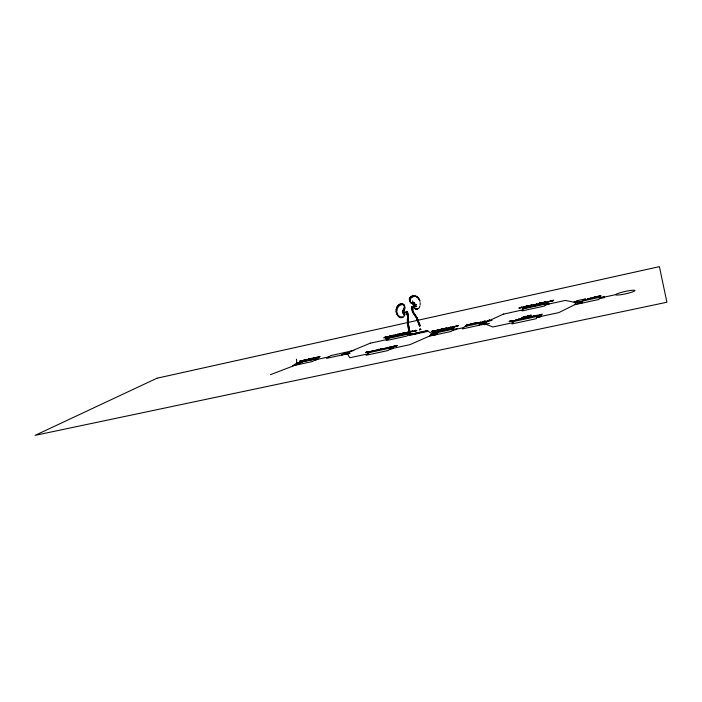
<?xml version="1.0" encoding="UTF-8"?>
<svg xmlns="http://www.w3.org/2000/svg" width="702" height="702" viewBox="0 0 702 702"><rect width="100%" height="100%" fill="white"/><g stroke="black" fill="none" stroke-linecap="round" stroke-linejoin="round"><path stroke-width="1.05" d="M414.671 302.562L413.285 302.343L412.513 303.483L411.653 303.448C403.65 295.796 418.892 292.137 419.954 301.219L417.751 297.472M410.521 302.193C408.037 297.394 415.733 294.235 418.453 298.315M403.65 313.662L403.632 314.68L403.202 311.004L403.115 312.969L402.527 311.004M408.424 316.058C405.721 318.664 408.731 327.395 409.029 331.353L409.907 331.555L408.266 323.236C406.563 323.727 410.354 314.198 406.879 311.46L406.168 311.495L406.046 312.285L407.774 316.242L408.467 316.26M408.143 323.192C408.643 304.063 406.484 326.878 409.178 331.388L409.757 331.519L407.967 322.955M420.156 305.01L420.191 302.65M417.436 309.082L415.979 308.424L416.032 309.222L414.048 307.458L415.224 308.783L413.531 306.616L414.733 308.318L413.531 306.616L413.478 304.194L413.882 305.484C413.153 309.863 419.331 310.398 419.893 306.204M527.465 317.699C534.257 316.119 525.535 319.085 527.053 317.374L530.642 316.734L527.737 317.286M402.597 312.995L402.658 312.329M539.434 304.729L543.173 303.808L539.671 304.501M531.309 316.804L535.354 315.812L531.309 316.804L534.599 315.988L533.511 316.058M410.652 334.187C411.267 335.372 410.67 332.625 409.222 335.407L426.447 331.66L427.834 330.484L408.529 334.696L409.433 334.652M404.694 313.899L404.019 313.039L404.703 314.908L403.299 311.328C408.318 315.751 399.649 321.095 397.516 314.847C393.734 310.889 397.753 301.421 403.457 304.291L404.993 307.292L404.721 309.055L403.317 309.793M396.902 313.864L398.762 316.462C394.191 312.68 397.964 302.211 404.133 305.142M594.497 297.63L595.471 296.639L595.235 297.472L591.479 298.069L594.664 297.051M444.234 328.834L446.498 328.343M400.886 316.927L400.64 317.646L397.516 314.847M586.319 299.403L585.819 299.508M583.678 299.315L578.632 300.351M583.608 299.912L585.117 299.587M581.949 303.115L582.704 300.991M431.888 331.519L434.126 331.028M404.194 311.065L403.738 309.161M552.93 300.342L552.597 300.947L549.657 301.395L553.702 300.096L553.264 300.877L548.911 301.579L552.334 300.395M547.069 303.378L548.218 302.509L547.744 303.308L544.568 303.94L545.551 303.396L543.708 303.492L547.306 302.983M547.648 302.018L546.814 302.29L548.016 301.342L546.981 302.079M413.145 302.58L413.715 302.527M402.729 333.415L404.852 332.95M543.523 302.755L542.593 302.922L545.629 302.272L543.488 302.843M539.873 303.01L538.627 303.817L540.917 303.08L539.715 303.246M530.493 315.312L530.028 316.032L527.834 316.444L530.203 315.76M523.516 307.3L522.674 307.573L523.99 306.607L522.867 307.353M366.207 352.36L368.462 351.877M420.094 325.588L419.585 325.807L416.444 317.699L412.706 311.776L416.83 317.444L420.077 326L419.454 325.86L416.347 317.76L416.927 317.383L420.217 325.535L419.454 325.86M412.188 307.292L412.785 312.136M412.53 307.055C414.145 308.775 411.881 313.338 413.136 311.767C423.534 326.509 409.38 311.232 411.688 306.66M503.395 314.154L522.753 309.88M484.459 324.842L485.214 323.991L489.373 323.49M484.845 324.061L486.925 321.709L464.733 326.518L462.355 328.913L484.845 324.061L479.685 324.219L486.925 321.709M478.597 325.403L480.765 323.043M480.501 322.648L479.615 322.938L481.195 321.858L479.878 322.692M409.029 331.353L409.907 331.555M370.147 343.252L387.82 339.364M452.29 327.378L451.404 327.667L453.097 326.579L451.702 327.422M312.934 358.318C317.234 357.52 311.785 358.231 314.057 357.836M300.149 361.091L301.623 360.775M398.095 315.584L399.561 317.146L399.982 316.777M429.229 336.197L432.02 333.722L453.764 329.01L451.246 331.441L429.229 336.197L409.907 344.673L390.18 348.903L392.295 348.789M420.91 332.581L423.938 331.502L421.332 332.283L422.63 332.072M408.345 316.225C404.87 313.408 406.186 307.309 408.318 316.084M379.501 349.824L378.553 350.123L380.686 348.894L378.966 349.842M351.825 350.579L347.13 353.896L326.588 358.327L330.633 355.651L353.905 350.465M319.068 357.002L317.453 357.493L320.094 356.537L316.953 357.634L318.743 357.011M298.271 364.566L302.65 361.828M534.538 316.137L532.011 316.672M542.427 304.089L540.084 304.607M512.284 320.919L509.88 321.534M531.511 306.476L529.185 306.985M484.064 321.297L482.625 321.911L486.819 321.709L503.72 314.013M345.77 354.554L350.096 353.264M414.162 305.045L416.742 306.634L415.768 306.019M350.86 351.246L370.393 343.146M270.454 374.684L300.474 363.188L296.858 363.083L292.418 365.83L312.495 361.495L316.707 358.783L296.858 363.083L296.428 359.213M604.062 297.771L599.385 298.174L604.361 296.402M548.876 304.466L545.191 304.826L549.561 303.29M314.505 358.046C310.468 359.099 314.742 357.871 314.119 357.88M316.681 359.793L315.005 359.88L318.278 358.766M408.529 334.696L409.942 334.213M540.198 317.023L537.056 317.295L541.198 315.882M412.583 307.318L411.39 306.756M412.6 311.907L411.784 306.792M390.18 348.903L393.506 347.797M456.379 329.545L452.746 329.993L457.546 328.404M515.268 320.428L513.215 320.946L515.338 320.323M518.55 319.27L521.358 318.761L518.48 319.375M535.907 304.449L533.309 304.896L535.959 304.361M538.89 303.413L539.513 303.229M543.48 302.387L546.174 301.86L543.278 302.72M531.589 316.549L533.187 316.128M538.838 303.492L541.637 302.939L537.881 304.071L541.514 302.597L540.189 302.939M527.676 317.392L529.87 316.953L527.544 317.585M543.427 302.474L545.472 302.053L543.33 302.632M594.541 297.481L593.585 297.745M484.301 321.727C488.987 319.901 478.492 322.534 483.502 321.92M391.804 336.679C393.243 336.574 395.726 334.661 389.75 337.601L393.568 336.425L390.549 337.337L392.909 336.6L391.918 336.723M483.862 321.762L485.047 321.244L484.547 321.209M392.172 335.424L390.294 336.144L393.199 335.372L390.917 336.03L391.479 336.004M304.308 361.161L305.361 360.731L303.869 361.021L305.844 360.6L303.211 361.425L303.975 361.293M486.819 321.709L492.032 320.366M408.336 333.643L410.231 332.897L407.063 333.476L410.924 332.66L406.195 334.134L407.967 333.731M313.232 358.95L312.206 359.24L314.917 358.669L311.363 359.766L314.408 358.801L313.566 358.871M394.629 346.586L396.7 345.753L393.269 346.358L397.455 345.489L392.33 347.104L394.234 346.674M416.593 317.778L416.444 317.699M395.428 335.214L398.209 334.108L394.48 335.319L395.752 334.643L395.524 335.117M410.196 331.985L412.943 330.879L409.231 332.055L410.468 331.423L410.293 331.888M395.173 336.433L397.981 335.31L394.226 336.495L395.507 335.854L395.279 336.328M403.606 334.591L406.397 333.468L402.641 334.696L403.904 334.012L403.703 334.485M391.576 336.056L393.84 335.205L392.901 335.258M530.273 306.493L528.79 306.879L532.265 306.186L528.518 307.16L531.572 306.353L530.563 306.432M546.516 303.229L545.059 303.729L546.217 303.562M446.358 329.861L448.095 329.686L449.14 328.703L445.279 329.984L446.481 329.282L445.981 329.764L446.428 329.756M476.439 323.455L479.15 322.297L475.315 323.578L476.439 322.885L476.026 323.359L476.491 323.35M404.08 332.809L402.518 333.283L405.651 332.66L402.088 333.59L405.01 332.809L404.229 332.853M390.022 347.481L392.497 346.507L388.61 347.604L391.804 346.691L389.329 347.367L389.917 347.411M433.239 330.888L431.616 331.379L434.95 330.73L431.221 331.739L434.266 330.888L433.406 330.932M445.568 328.203L443.954 328.703L447.314 328.036L443.585 329.054L446.63 328.194L445.752 328.246M367.751 351.667L366.04 352.185L369.366 351.483L365.496 352.597L368.673 351.658L367.883 351.72M529.475 315.531L527.588 316.093L530.273 315.654M511.082 320.796L509.38 321.323L513.118 320.603L509.09 321.648L512.372 320.77L511.328 320.84M524.175 316.971L522.481 317.506L524.569 317.207L525.895 316.216L525.263 317.146L521.674 317.743L524.894 316.725M533.108 306.326L534.196 305.572L532.993 306.441M545.191 304.826L565.312 300.438L575.754 302.501L582.327 302.044L574.894 304.642L558.757 312.636L537.056 317.295M587.293 299.192L588.223 298.42L587.17 299.412L588.004 299.236L587.205 299.306M599.385 298.174L616.172 294.55M315.005 359.88L328.799 356.897M452.746 329.993L463.618 327.641M512.855 322.683L492.822 326.974L485.214 323.991M367.988 353.852L349.754 357.757L347.455 353.834M593.269 297.823L592.234 297.841L594.638 297.139M598.569 296.613L600.105 296.411L596.621 297.323L600.912 296.226L596.533 296.832L598.385 296.209A5.177 0.641 -12.7 0 1 600.07 295.849C603.466 295.419 595.577 296.683 598.078 296.595M526.491 306.274L527.755 306.142L524.701 306.932L528.053 305.739L525.526 306.397L526.123 306.344M520.665 307.546L521.919 307.423L518.866 308.204L522.227 307.02L519.708 307.678L520.296 307.616M436.82 330.423L435.696 330.572L438.952 329.686L435.345 330.94L438.443 330.098L437.293 330.247M449.675 327.553L450.851 327.404L447.744 328.246L451.333 327L448.78 327.658L449.324 327.623M311.276 358.608L311.96 358.538L309.793 359.126L312.513 358.204L311.047 358.652M409.31 331.247L409.757 331.519M406.186 312.144L406.739 311.6M406.046 312.285L406.765 312.25L406.879 311.46M402.948 317.462L401.658 316.856L402.325 317.725M414.531 307.932L416.032 309.222M426.948 330.686L432.02 333.722M410.372 302.123L411.653 303.448M413.373 302.58L414.952 305.282L414.584 304.984M415.391 305.747L413.768 304.071M413.048 304.405L412.144 303.29L412.574 303.852M416.637 296.49L417.33 297.332M418.848 299.245L419.55 300.087M415.593 295.946L416.286 296.788M414.075 295.551L414.768 296.393M412.732 295.621L413.425 296.463M411.354 296.2L412.048 297.043M410.617 296.753L411.302 297.604M409.933 297.613L410.626 298.464M409.38 298.885L410.065 299.736M411.828 302.632L412.513 303.483M409.363 300.193L410.047 301.044M415.979 308.424L416.663 309.275M413.153 305.282L413.838 306.133L413.478 304.194M402.386 303.764L403.053 304.615M401.421 303.624L402.088 304.475M400.552 303.755L401.219 304.615M404.045 308.196L404.721 309.055M403.387 308.845L404.054 309.705M399.175 304.335L399.842 305.195M403.299 311.328L404.326 312.644L402.571 311.337M398.078 305.265L398.745 306.125M403.887 314.742L404.554 315.61L404.036 314.04M397.078 306.669L397.736 307.537M396.516 307.845L397.174 308.704M396.112 309.389L396.779 310.249M396.13 311.504L396.788 312.372M396.367 312.636L397.034 313.504M398.903 316.277L399.561 317.146M415.452 306.265L414.32 304.615M403.457 304.291L404.791 306.098M409.836 301.342L411.056 302.974M414.031 304.019L414.689 304.835L414.294 303.843M419.48 329.65L419.814 330.08L419.384 329.413M402.878 310.135L403.685 312.601L402.729 311.372M402.939 310.495L403.474 312.144L402.615 310.635M411.583 333.766L411.881 334.442M411.521 334.17L411.855 334.608L411.732 334.108M413.285 302.343L414.285 304.405M404.045 309.591L404.264 310.486M404.062 307.485L404.352 308.731M412.548 301.018L412.82 302.36M403.431 313.311L403.238 312.197L403.51 313.785M404.124 305.238L404.317 306.432M403.159 310.696L403.281 311.627M526.991 316.593L530.73 315.97L531.326 315.049L527.255 316.023L526.781 316.312L527.886 316.233L526.991 316.593M306.748 359.512L306.133 359.933L307.239 359.398L304.405 360.31L306.748 359.512M585.222 299.227L585.029 299.851L585.758 299.684C586.442 298.043 581.853 300.105 585.222 299.227M442.435 329.019L440.259 329.65L442.435 329.019M417.155 333.257L415.268 333.766L417.155 333.257M385.767 338.311L389.338 337.337L385.767 338.311M309.512 359.968L311.855 359.196L310.17 360.082C311.398 359.547 307.143 360.714 310.117 359.573L309.512 359.968M414.663 333.582L412.776 334.091L414.663 333.582M599.605 297.332L599.078 299.412L574.894 304.642L575.754 302.501L599.605 297.332M410.573 334.082L410.802 334.942L411.056 333.933L410.573 334.082M532.362 304.966L528.624 305.897L532.362 304.966M418.366 333.029L420.129 332.441L418.366 333.029M384.108 348.578L387.162 348.078L388.18 347.279L384.108 348.578M590.417 297.946L589.408 298.955L590.417 297.946M383.292 348.429L380.449 349.517L383.292 348.429M441.382 330.721L443.664 330.221L441.382 330.721M373.841 350.473L369.743 351.825L373.841 350.473M531.668 305.133L529.317 305.739L531.668 305.133M374.622 350.623L377.632 350.123L378.694 349.324L374.622 350.623M466.4 325.623L468.901 325.123L465.628 325.842L468.111 325.052L466.4 325.623M577.922 300.693L574.789 301.913L577.456 301.483L573.99 302.097L577.922 300.693M308.213 360.108L306.028 360.749L308.678 359.986L306.484 360.451L308.213 360.108M387.943 336.486L383.766 337.943L385.082 336.986L387.943 336.486M400.675 333.906L398.385 334.529L401.921 333.327L398.806 334.17L400.675 333.906M401.447 334.661L399.333 335.275L401.447 334.661M301.816 360.626L299.675 361.284L302.281 360.503L300.114 360.968L301.816 360.626M420.612 332.344L417.874 333.169L420.612 332.344M453.703 326.807L457.695 326.29L458.643 325.377L453.703 326.807M466.707 325.219C463.136 325.93 475.631 322.771 466.707 325.219M454.431 326.649L457.099 326.342L457.836 325.631L454.431 326.649M541.979 314.163L541.435 315.093L539.101 315.137L536.179 316.216L536.758 315.286L537.53 315.119L537.048 315.918L539.478 314.917L540.777 315.119L541.979 314.163M545.691 303.992L544.462 306.046L521.99 310.942L523.516 308.827L545.691 303.992M537.644 316.321L536.188 318.726L511.951 323.92L513.75 321.455L537.644 316.321M440.128 329.764C446.411 328.282 437.46 331.151 440.005 329.431L443.146 328.861L440.154 329.747M536.933 303.773L535.863 304.51L536.933 303.773M525.903 317.655L522.235 318.98L525.903 317.655M454.08 327.904L449.157 329.37L453.334 328.08L450.017 328.562L454.08 327.904M386.407 338.145L388.522 337.68L386.407 338.145M443.796 330.08L440.716 330.949L444.489 329.914L441.102 330.581L443.796 330.08M518.602 319.191L517.365 320.059L518.602 319.191M516.435 319.656L515.189 320.533L516.435 319.656M440.154 330.853L436.53 331.949L440.154 330.853M489.654 320.024L486.275 321.49L489.654 320.024M399.192 335.389L401.29 334.986L398.517 335.574L402.123 334.521L399.192 335.389M415.742 333.625L416.725 333.362L415.742 333.625M413.25 333.95L414.233 333.687L413.25 333.95M616.277 294.278L615.908 294.682A9.749 1.211 -12.5 0 0 629.29 292.927A9.749 1.211 -12.5 0 0 631.677 290.338A9.749 1.211 -12.5 0 0 616.277 294.278M308.994 359.196L307.318 359.661L310.038 358.74L307.818 359.371L308.994 359.196M475.307 322.99L470.489 324.096L475.307 322.99M387.285 336.662L384.924 337.416L387.285 336.662M306.528 360.582L308.02 360.258L306.528 360.582M438.364 332.353L435.644 334.81L430.633 334.951L438.364 332.353M436.398 331.467L435.275 332.467L434.608 332.608L435.328 331.967L432.16 332.923L436.398 331.467M426.035 331.212L424.412 331.625L426.035 331.212M416.786 330.616L412.434 331.651L415.33 330.361L415.988 330.212L415.005 331.011L416.786 330.616M391.576 347.797L388.127 350.535L366.111 355.256L369.831 352.465L391.576 347.797M409.731 333.74L406.774 336.1L386.205 340.575L389.408 338.171L409.731 333.74M408.643 331.827L405.475 333.002L408.643 331.827M389.873 335.933L387.96 337.03L389.873 335.933M345.296 352.474L341.426 355.124L348.938 352.641L345.296 352.474M316.067 357.722L317.251 357.151L314.759 358.064L316.067 357.722M303.492 361.012L300.324 362.074L303.492 361.012M303.246 360.503L304.457 359.933L301.948 360.837L303.246 360.503M523.955 307.924L522.227 308.704L527.044 307.134L527.676 307.511L523.955 307.924M536.986 305.072L534.696 305.984L537.434 304.87L538.68 305.116L536.986 305.072M156.932 378.238L35.1 435.363L666.9 302.246L659.406 266.637L156.932 378.238M416.119 333.196L413.39 334.275L416.119 333.196M420.094 328.878L420.814 329.536L420.094 328.878M416.374 304.747L414.022 303.817L416.374 304.747"/></g></svg>
